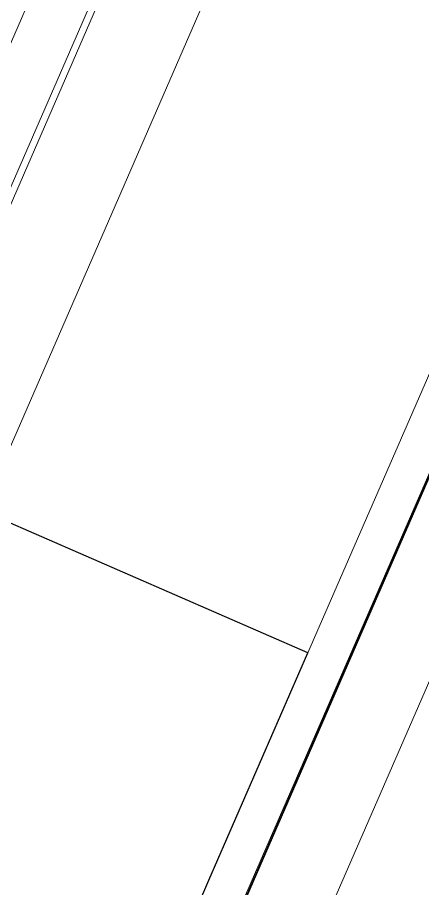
# Model space of a CAD drawing. Header units: millimetres. Extents: x -37281 to 954596, y -59787 to 956680.
# Drawn here: x 871718.2 to 871820.5, y -10885.9 to -10666.2 of the extents above; entities that cross this region are included whole.
import ezdxf

# ---------------------------------------------------------------- set-up
doc = ezdxf.new("R2010")
doc.units = ezdxf.units.MM
doc.header["$MEASUREMENT"] = 0
for name, color, linetype, lineweight in [('0_Pen_No__2', 8, 'Continuous', 15), ('New_A-25-M_Curtain_Wall_Pen_No__90', 8, 'Continuous', 20), ('New_A-25-M_Wall_Ext_Pen_No__87', 8, 'Continuous', 20), ('New_ArchiCAD Windows_Pen_No__3', 7, 'Continuous', 18)]:
    doc.layers.add(name, color=color, linetype=linetype, lineweight=lineweight)
doc.layers.add('0_Pen_No__40', color=7, linetype='Continuous', lineweight=35, true_color=0x2a2a2a)
doc.layers.add('New_ArchiCAD Windows_Pen_No__23', color=7, linetype='Continuous', lineweight=30, true_color=0x2a2a2a)
for name, color, linetype in [('New_A-25-M_Curtain_Wall', 7, 'Continuous'), ('New_A-25-M_Wall_Ext', 7, 'Continuous'), ('New_ArchiCAD Windows', 7, 'Continuous')]:
    doc.layers.add(name, color=color, linetype=linetype)

# ---------------------------------------------------------------- blocks, each defined once
blk = doc.blocks.new('Wall_243_2', base_point=(874395.1, -4631.3))
at = {"layer": 'New_A-25-M_Wall_Ext_Pen_No__87', "linetype": 'Continuous', "flags": 128}
blk.add_lwpolyline([(866536.64, -22653.24), (874395.1, -4631.3)], dxfattribs=at)
blk = doc.blocks.new('Triple Window 19_2')
at = {"layer": 'New_ArchiCAD Windows_Pen_No__23', "linetype": 'Continuous'}
for p, q in [((662.5, -190), (662.5, 0)), ((725, -190), (662.5, -190)), ((812.5, -190), (725, -190))]:
    blk.add_line(p, q, dxfattribs=at)
at = {"layer": 'New_ArchiCAD Windows_Pen_No__3', "linetype": 'Continuous'}
for p, q in [((662.5, -190), (-182, -190)), ((-1175, -200), (1175, -200))]:
    blk.add_line(p, q, dxfattribs=at)
blk = doc.blocks.new('Wall_353_2', base_point=(874468.42, -4712.54))
at = {"layer": 'New_ArchiCAD Windows', "color": 251, "linetype": 'Continuous', "lineweight": 20, "true_color": 0x606060, "xscale": -1, "zscale": 1000, "rotation": 66.44041158399281}
blk.add_blockref('Triple Window 19_2', (871882.15, -10143.29), dxfattribs=at)
blk = doc.blocks.new('Beam_8_2', base_point=(874303.43, -4591.33))
at = {"layer": 'New_A-25-M_Curtain_Wall_Pen_No__90', "linetype": 'Continuous'}
blk.add_line((874505.7, -4679.52), (866647.24, -22701.46), dxfattribs=at)

msp = doc.modelspace()

# ---------------------------------------------------------------- linework, layer by layer
at = {"layer": '0_Pen_No__2', "linetype": 'Continuous', "flags": 128}
msp.add_lwpolyline([(871728.66, -10644.99, 0.112281), (871728.39, -10645.35), (871693.76, -10724.79, 0.112281), (871693.67, -10725.22, -0.112281), (871693.5, -10726.12), (871691.76, -10730.1), (871704.32, -10735.58), (871705.32, -10733.29), (871705.78, -10733.49), (871742.95, -10648.24), (871742.49, -10648.04), (871743.49, -10645.75), (871731.81, -10640.65)], format="xyb", dxfattribs=at)
msp.add_lwpolyline([(871747.91, -10641.13), (871703.94, -10741.96)], dxfattribs=at)
at = {"layer": '0_Pen_No__40', "linetype": 'Continuous'}
msp.add_line((874037.86, -5700.74), (866899.19, -22071.98), dxfattribs=at)

# ---------------------------------------------------------------- block references
at = {"layer": 'New_A-25-M_Curtain_Wall', "color": 8, "lineweight": 20}
msp.add_blockref('Beam_8_2', (874303.43, -4591.33), dxfattribs=at)
at = {"layer": 'New_A-25-M_Wall_Ext', "color": 250, "lineweight": 50, "true_color": 0x2a2a2a}
for name, p in [('Wall_353_2', (874468.42, -4712.54)), ('Wall_243_2', (874395.1, -4631.3))]:
    msp.add_blockref(name, p, dxfattribs=at)

doc.saveas('drawing.dxf')
